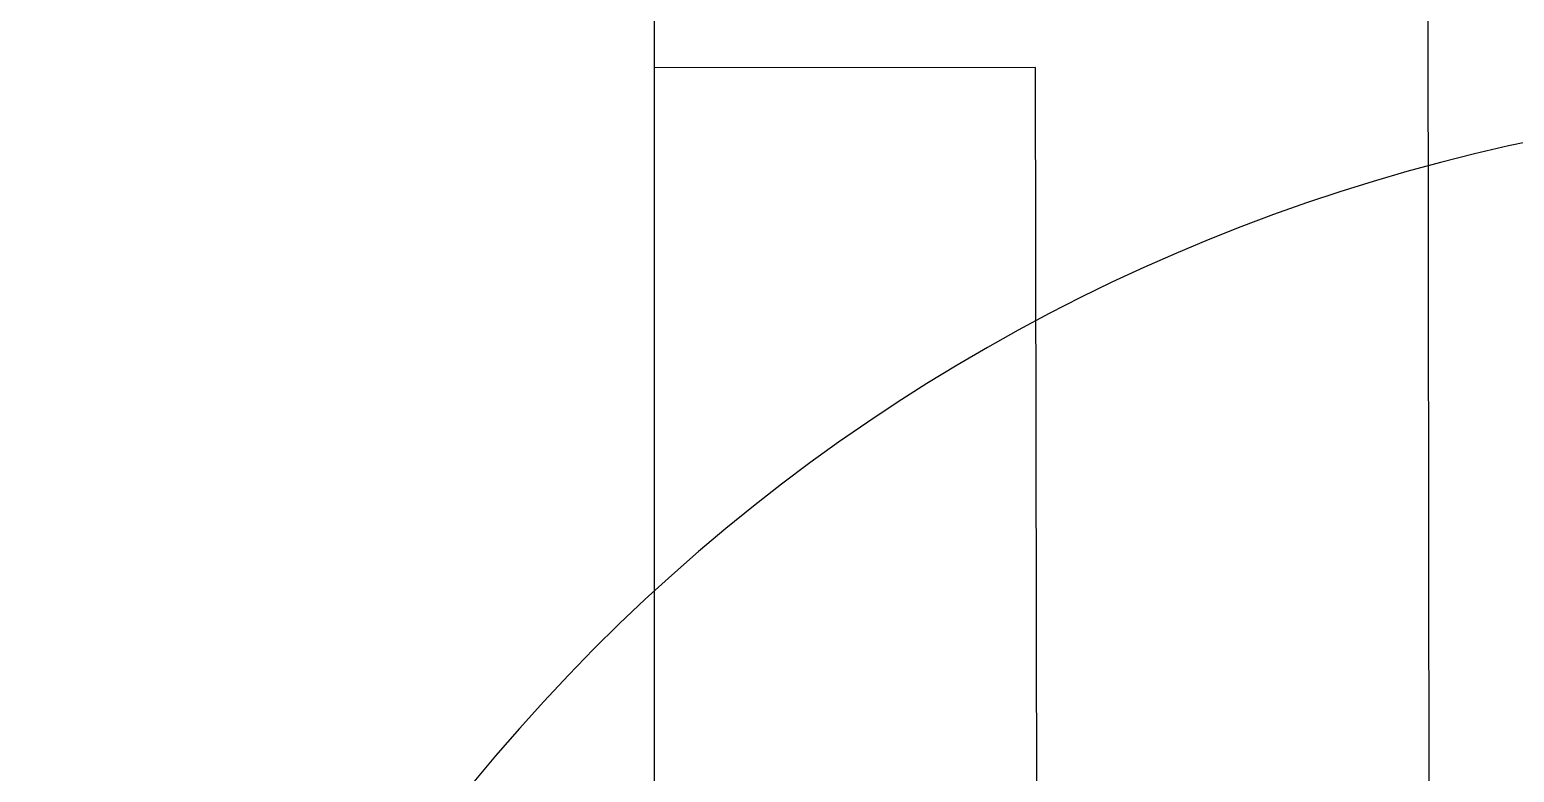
# Model space of a CAD drawing. Header units: metres. Extents: x -39 to 21688, y -24 to 9022.
# Drawn here: x 16.882 to 18.017, y 43.83 to 44.398 of the extents above; entities that cross this region are included whole.
import ezdxf

# ---------------------------------------------------------------- set-up
doc = ezdxf.new("R2010")
doc.units = ezdxf.units.M
doc.header["$MEASUREMENT"] = 0
for name, color, linetype in [('AR-CALLES', 4, 'Continuous'), ('AR-MOBILIRIO', 1, 'Continuous'), ('AR-PUERTAS', 2, 'Continuous'), ('AR-VENTANAS', 2, 'Continuous')]:
    doc.layers.add(name, color=color, linetype=linetype)

# ---------------------------------------------------------------- blocks, each defined once
blk = doc.blocks.new('AR-MOB. RECEPCION')
at = {"layer": 'AR-MOBILIRIO', "extrusion": (-1.60905e-07, -3.9026e-07, 1)}
for p, q in [((-0.5947, 2.835, 0), (-0.5947, -2.8519, 0)), ((-0.3013, 0.8334, 0), (-0.3031, 1.9084, 0))]:
    blk.add_line(p, q, dxfattribs=at)
at = {"layer": 'AR-MOBILIRIO', "extrusion": (5.25001e-07, -5.22836e-07, 1)}
blk.add_line((-0.0046, 2.8359, 0), (-0.0002, 0.1339, 0), dxfattribs=at)
at = {"layer": 'AR-MOBILIRIO', "extrusion": (5.24564e-07, -2.55444e-07, 1)}
for q in [(-0.5947, 1.908, 0), (-0.3031, 1.9084, 0)]:
    blk.add_line((-0.3031, 1.9084, 0), q, dxfattribs=at)

msp = doc.modelspace()

# ---------------------------------------------------------------- linework, layer by layer
at = {"layer": 'AR-PUERTAS'}
msp.add_circle((22.62406, 27.62249), 40.08066, dxfattribs=at)
at = {"layer": 'AR-VENTANAS'}
msp.add_arc((18.31983, 42.92264), 1.42028, 71.74675, 282.13184, dxfattribs=at)

# ---------------------------------------------------------------- block references
at = {"layer": 'AR-CALLES', "rotation": 359.9998818690886}
msp.add_blockref('AR-MOB. RECEPCION', (17.95398, 42.46106, 0), dxfattribs=at)

doc.saveas('drawing.dxf')
